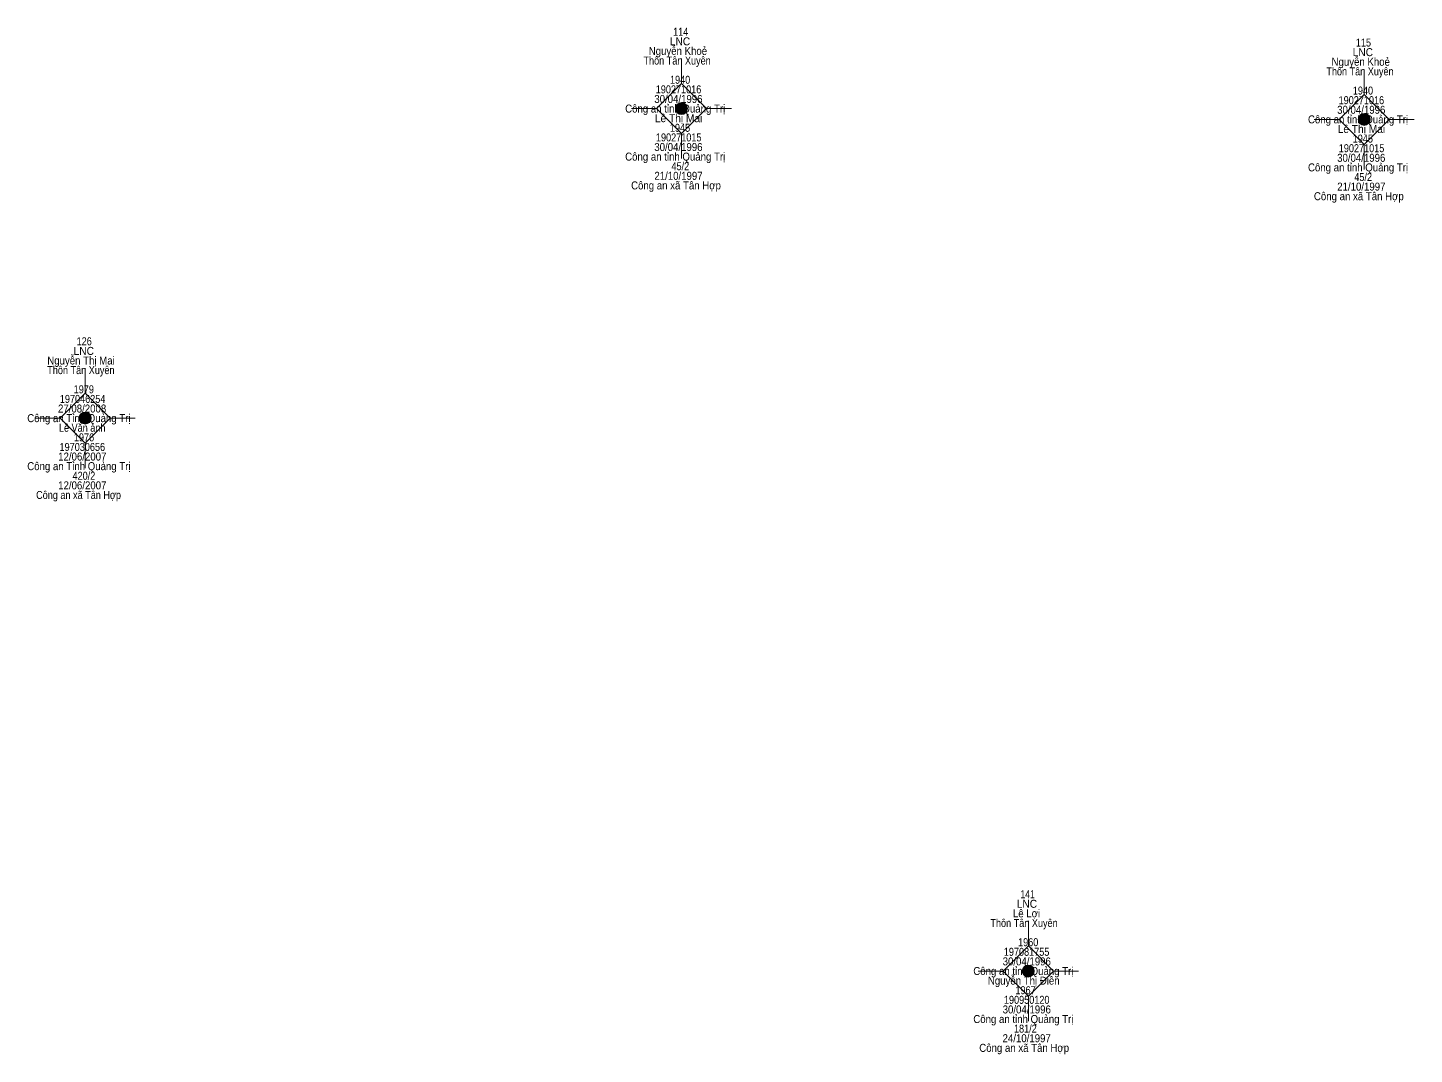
# Model space of a CAD drawing. Header units: metres. Extents: x 550999 to 552168, y 1840994 to 1841978.
# Drawn here: x 551509 to 551578.3, y 1841397.2 to 1841448.5 of the extents above; entities that cross this region are included whole.
import ezdxf
from ezdxf.enums import TextEntityAlignment as Align

# ---------------------------------------------------------------- set-up
doc = ezdxf.new("R2010")
doc.units = ezdxf.units.M
doc.header["$LTSCALE"] = 0.16
doc.layers.add('11', color=7, linetype='Continuous', lineweight=13)
doc.layers.add('15', color=7, linetype='Continuous')

msp = doc.modelspace()

# ---------------------------------------------------------------- hatches: boundary and pattern name
at = {"layer": '11'}
for points in [[(551541.9395, 1841444.42, 1), (551541.3395, 1841444.42, 1)], [(551576.0695, 1841443.88, 1), (551575.4695, 1841443.88, 1)], [(551512.1395, 1841428.95, 1), (551511.5395, 1841428.95, 1)], [(551559.2795, 1841401.32, 1), (551558.6795, 1841401.32, 1)]]:
    msp.add_hatch(color=256, dxfattribs=at).paths.add_polyline_path(points)

# ---------------------------------------------------------------- linework, layer by layer
for p, q in [((551541.64, 1841446.92), (551541.64, 1841445.67)), ((551575.77, 1841446.38), (551575.77, 1841445.13)), ((551540.39, 1841444.42), (551539.14, 1841444.42)), ((551544.14, 1841444.42), (551542.89, 1841444.42)), ((551574.52, 1841443.88), (551573.27, 1841443.88)), ((551578.27, 1841443.88), (551577.02, 1841443.88)), ((551541.64, 1841443.17), (551541.64, 1841441.92)), ((551575.77, 1841442.63), (551575.77, 1841441.38)), ((551511.84, 1841431.45), (551511.84, 1841430.2)), ((551510.59, 1841428.95), (551509.34, 1841428.95)), ((551514.34, 1841428.95), (551513.09, 1841428.95)), ((551511.84, 1841427.7), (551511.84, 1841426.45)), ((551558.98, 1841403.82), (551558.98, 1841402.57)), ((551557.73, 1841401.32), (551556.48, 1841401.32)), ((551561.48, 1841401.32), (551560.23, 1841401.32)), ((551558.98, 1841400.07), (551558.98, 1841398.82))]:
    msp.add_line(p, q, dxfattribs=at)
for points in [[(551541.64, 1841445.67), (551540.39, 1841444.42), (551541.64, 1841443.17), (551542.89, 1841444.42)], [(551575.77, 1841445.13), (551574.52, 1841443.88), (551575.77, 1841442.63), (551577.02, 1841443.88)], [(551511.84, 1841430.2), (551510.59, 1841428.95), (551511.84, 1841427.7), (551513.09, 1841428.95)], [(551558.98, 1841402.57), (551557.73, 1841401.32), (551558.98, 1841400.07), (551560.23, 1841401.32)]]:
    msp.add_lwpolyline(points, close=True, dxfattribs=at)
for centre in [(551541.6395, 1841444.42), (551575.7695, 1841443.88), (551511.8395, 1841428.95), (551558.9795, 1841401.32)]:
    msp.add_circle(centre, 0.3, dxfattribs=at)

# ---------------------------------------------------------------- texts
at = {"layer": '15'}
for s, width, p in [('114', 0.85, (551541.605, 1841448.06)), ('LNC', 0.95, (551541.57, 1841447.58)), ('115', 0.85, (551575.73, 1841447.52)), ('Thôn Tân Xuyên', 0.85, (551541.425, 1841446.62)), ('Nguyễn Khoẻ', 0.9, (551541.465, 1841447.1)), ('Nguyễn Khoẻ', 0.9, (551575.595, 1841446.56)), ('LNC', 0.95, (551575.7, 1841447.04)), ('Thôn Tân Xuyên', 0.85, (551575.555, 1841446.08)), ('1940', 0.85, (551541.575, 1841445.66)), ('30/04/1996', 0.9, (551541.49, 1841444.7)), ('190271016', 0.85, (551541.495, 1841445.18)), ('190271016', 0.85, (551575.625, 1841444.64)), ('1940', 0.85, (551575.705, 1841445.12)), ('Công an tỉnh Quảng Trị', 0.9, (551541.33, 1841444.22)), ('30/04/1996', 0.9, (551575.62, 1841444.16)), ('Lê Thị Mai', 0.95, (551541.5, 1841443.74)), ('1945', 0.85, (551541.57, 1841443.26)), ('Công an tỉnh Quảng Trị', 0.9, (551575.46, 1841443.68)), ('Lê Thị Mai', 0.95, (551575.63, 1841443.2)), ('190271015', 0.85, (551541.505, 1841442.78)), ('1945', 0.85, (551575.7, 1841442.72)), ('Công an tỉnh Quảng Trị', 0.9, (551541.33, 1841441.82)), ('30/04/1996', 0.9, (551541.49, 1841442.3)), ('30/04/1996', 0.9, (551575.62, 1841441.76)), ('190271015', 0.85, (551575.635, 1841442.24)), ('45/2', 0.85, (551541.585, 1841441.34)), ('Công an tỉnh Quảng Trị', 0.9, (551575.46, 1841441.28)), ('Công an xã Tân Hợp', 0.9, (551541.37, 1841440.38)), ('21/10/1997', 0.9, (551541.495, 1841440.86)), ('45/2', 0.85, (551575.715, 1841440.8)), ('Công an xã Tân Hợp', 0.9, (551575.5, 1841439.84)), ('21/10/1997', 0.9, (551575.625, 1841440.32)), ('LNC', 0.95, (551511.77, 1841432.11)), ('126', 0.85, (551511.79, 1841432.59)), ('Nguyễn Thị Mai', 0.9, (551511.63, 1841431.63)), ('Thôn Tân Xuyên', 0.85, (551511.625, 1841431.15)), ('1979', 0.85, (551511.77, 1841430.19)), ('197046254', 0.85, (551511.71, 1841429.71)), ('Công an Tỉnh Quảng Trị', 0.9, (551511.525, 1841428.75)), ('27/08/2008', 0.9, (551511.685, 1841429.23)), ('Lê Văn ánh', 0.85, (551511.69, 1841428.27)), ('197030656', 0.85, (551511.695, 1841427.31)), ('1976', 0.85, (551511.78, 1841427.79)), ('12/06/2007', 0.9, (551511.695, 1841426.83)), ('Công an Tỉnh Quảng Trị', 0.9, (551511.525, 1841426.35)), ('420/2', 0.85, (551511.775, 1841425.87)), ('12/06/2007', 0.9, (551511.695, 1841425.39)), ('Công an xã Tân Hợp ', 0.85, (551511.57, 1841424.91)), ('LNC', 0.95, (551558.91, 1841404.48)), ('141', 0.8, (551558.945, 1841404.96)), ('Lê Lợi', 0.9, (551558.89, 1841404)), ('Thôn Tân Xuyên', 0.85, (551558.765, 1841403.52)), (' 1960', 0.85, (551558.91, 1841402.56)), (' 30/04/1996', 0.9, (551558.835, 1841401.6)), (' 197081755', 0.85, (551558.83, 1841402.08)), (' Công an tỉnh Quảng Trị', 0.9, (551558.665, 1841401.12)), ('Nguyễn Thị Điền', 0.9, (551558.75, 1841400.64)), (' 190950120', 0.85, (551558.835, 1841399.68)), ('1967 ', 0.85, (551558.905, 1841400.16)), (' 30/04/1996', 0.9, (551558.835, 1841399.2)), (' Công an tỉnh Quảng Trị', 0.9, (551558.665, 1841398.72)), ('181/2 ', 0.85, (551558.895, 1841398.24)), (' 24/10/1997', 0.9, (551558.83, 1841397.76)), (' Công an xã Tân Hợp', 0.9, (551558.705, 1841397.28))]:
    msp.add_text(s, height=0.4, dxfattribs=dict(at, width=width)).set_placement(p, align=Align.CENTER)

doc.saveas('drawing.dxf')
